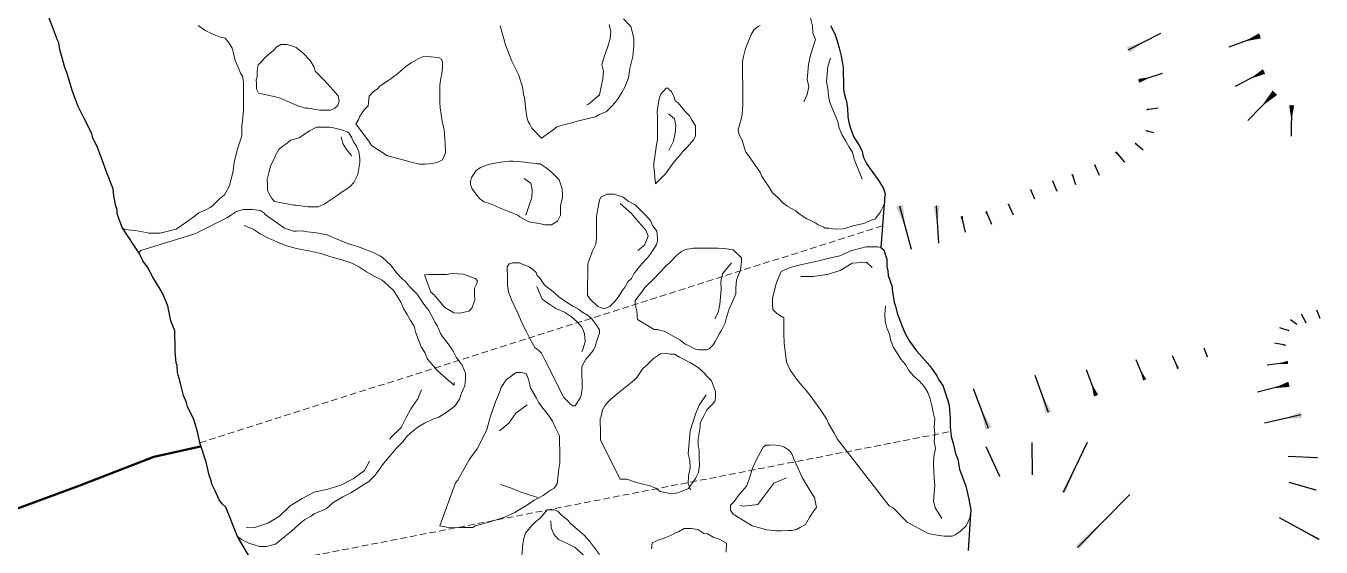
# Model space of a CAD drawing. Header units: millimetres. Extents: x -3113 to 15022, y -19591 to 4665.
# Drawn here: x 1568 to 2820, y -1315 to -812 of the extents above; entities that cross this region are included whole.
import ezdxf

# ---------------------------------------------------------------- set-up
doc = ezdxf.new("R2010")
doc.units = ezdxf.units.MM
doc.header["$XCLIPFRAME"] = 2
doc.linetypes.add('DASHED', pattern=[19.05, 12.7, -6.35])
doc.linetypes.add('HIDDEN', pattern=[9.525, 6.35, -3.175])
for name, color, linetype, lineweight in [('0A-cutline', 7, 'Continuous', 50), ('0A-detail', 7, 'Continuous', 18), ('0A-detail-below_in', 7, 'DASHED', 13), ('0A-detail-detail', 7, 'Continuous', 13), ('0A-hatchures', 4, 'Continuous', 25), ('0T-walltop', 7, 'Continuous', 30)]:
    doc.layers.add(name, color=color, linetype=linetype, lineweight=lineweight)
picture_1 = doc.add_image_def('image1.tif', size_in_pixel=(6668, 8809))

# ---------------------------------------------------------------- blocks, each defined once
blk = doc.blocks.new('T5')
blk.add_line((0, -0.002), (1, -0.002))
at = {"linetype": 'Continuous'}
blk.add_solid([(0, -0.031), (0, 0.03), (0.638, -0.001)], dxfattribs=at)
blk = doc.blocks.new('T0')
blk.add_line((0, 0), (0, 1))
at = {"linetype": 'Continuous'}
blk.add_solid([(0.081, 0), (-0.082, 0), (0, 0.49)], dxfattribs=at)
blk = doc.blocks.new('t10')
at = {"rotation": 270}
blk.add_blockref('T0', (0, 0), dxfattribs=at)

msp = doc.modelspace()

# ---------------------------------------------------------------- linework, layer by layer
at = {"layer": '0A-cutline'}
msp.add_lwpolyline([(1788.6, -1332.7), (1772.8, -1337.5), (1703.9, -1360.3), (1671, -1372.7), (1639.4, -1382.4), (1576.2, -1407.1), (1541.4, -1422), (1498.4, -1433.2), (1482.6, -1437.1), (1471.7, -1423.3), (1474.1, -1414.4), (1457.7, -1349.9), (1450.6, -1335.3), (1444.7, -1318.9), (1539.2, -1285.2), (1619.9, -1255.8), (1691.3, -1227.9), (1736.6, -1218.1)], dxfattribs=at)
at = {"layer": '0A-detail'}
for points in [[(1734.2, -811.1), (1740.9, -816), (1747.6, -819.3), (1755.9, -822.5), (1760.3, -823.5), (1764.1, -828.3), (1767.1, -833), (1768.1, -836.9), (1770.1, -845.1), (1773, -851.3), (1775, -857.1), (1777, -860), (1778, -865.7), (1778, -873.4), (1778.1, -880.6), (1778.2, -889.7), (1778.2, -892.6), (1777.4, -900.4), (1776.4, -908.6), (1776.5, -913.9), (1776.5, -917.8), (1773.7, -925.5), (1772.7, -929.3), (1769.1, -943.3), (1768.1, -951.5), (1764.5, -966), (1759.7, -974.7), (1754.9, -978.7), (1748.2, -985.4), (1745.8, -986.9), (1741.6, -989.4), (1734.8, -992.3), (1730.5, -995.7), (1723.4, -1001), (1712.8, -1007.9), (1697.4, -1011.9), (1686.3, -1012), (1684, -1011.1), (1673.3, -1009.2), (1663.1, -1008.4), (1660.7, -1006.4), (1655.8, -993.1), (1655.8, -989.2), (1654.8, -985.8), (1652.7, -975.7), (1652.2, -969), (1645.8, -953.6), (1641.8, -942.1), (1636.9, -929.1), (1632, -919.1), (1631.5, -915.7), (1624.2, -901.7), (1618.3, -889.3), (1612.3, -873.9), (1610.4, -867.3), (1607.4, -856.7), (1605.4, -851.8), (1601.4, -837.9), (1600.5, -834.6), (1599.4, -827.9), (1598.4, -825.5), (1593.5, -812.4), (1588, -798.1)], [(2145.4, -804.6), (2152.3, -812.3), (2155.2, -823.3), (2155.2, -830.5), (2154.4, -841.1), (2151.6, -852.7), (2150.2, -861.9), (2147, -870.1), (2143.9, -875.8), (2140.3, -881.7), (2137.4, -885.6), (2133.7, -889.4), (2128.9, -894.3), (2122.2, -897.2), (2118.4, -899.3), (2111.6, -901.2), (2102, -903.2), (2095.3, -905.2), (2087.6, -907.2), (2080.9, -909.2), (2076.6, -912.6), (2074.2, -914.1), (2066.1, -919.9), (2056.8, -910.4), (2054.8, -906.5), (2053.3, -903.8), (2051.9, -899.9), (2050.8, -892.7), (2049.8, -880.6), (2048.8, -877.7), (2047.8, -870), (2046.3, -866.6), (2043.8, -858.4), (2037.4, -845.6), (2031.4, -829.8), (2026.1, -811.4)], [(2345.9, -811.4), (2349.8, -820.1), (2351.8, -825.9), (2353.8, -833), (2355.7, -840.7), (2356.8, -846), (2357.8, -851.8), (2357.8, -855.6), (2357.8, -858.5), (2357.9, -864.3), (2357.9, -869.1), (2357.9, -873), (2359, -878.3), (2360.9, -884.5), (2362, -891.3), (2362.1, -899), (2363.1, -904.8), (2365.1, -911.4), (2368.1, -919.1), (2372.9, -926.4), (2375.9, -932.5), (2376.8, -936.4), (2377.8, -939.3), (2380.3, -944.6), (2383.7, -949.8), (2386.2, -953.1), (2391.5, -960.3), (2396.4, -968.1), (2398.4, -973.7), (2397.5, -978.1), (2397.5, -982.9), (2396.6, -985.4), (2394.7, -989.2), (2393.2, -992.1), (2390.4, -995.5), (2389, -997.9), (2384.2, -999.6), (2379.3, -1001.9), (2376, -1002.8), (2371.6, -1003.9), (2367.3, -1004.9), (2361.2, -1006.6), (2357.3, -1007.8), (2350.5, -1007.9), (2343.8, -1007), (2340.4, -1007.1), (2338.4, -1005.7), (2333.6, -1003.7), (2331.2, -1002.3), (2326.4, -999.5), (2322.5, -998), (2315.2, -993.3), (2311.8, -990.4), (2304.1, -986.2), (2299.2, -982.3), (2294.9, -977.6), (2289.5, -972.8), (2286.6, -968), (2280.7, -959.4), (2278.8, -956.5), (2277.8, -953.6), (2266.1, -936.9), (2263.6, -933.6), (2262.1, -928.8), (2260.2, -922), (2257.2, -916.8), (2256.2, -912), (2257.2, -908.6), (2259, -901.9), (2260, -897), (2260.8, -887.4), (2260.7, -879.7), (2260.6, -869.1), (2260.5, -858.5), (2260.4, -849.8), (2260.4, -846.4), (2261.3, -841.1), (2263.2, -833.4), (2268.9, -819.8), (2271.7, -815), (2275.6, -812), (2277.5, -811.1)], [(2047, -1323.7), (2047.9, -1312.2), (2048.9, -1306.4), (2050.7, -1301.6), (2056.4, -1294.7), (2060.2, -1290.9), (2065, -1287), (2067, -1284.5), (2071.7, -1279.2), (2075.5, -1279.2), (2078.4, -1279.1), (2081.8, -1280.6), (2085.2, -1283.9), (2092, -1289.6), (2093.9, -1292), (2100.8, -1298.2), (2107.5, -1304), (2112.4, -1309.6), (2116.3, -1314.5), (2122.2, -1322.2)], [(2172.3, -1316.8), (2173.1, -1311.1), (2178.9, -1308.4), (2184.7, -1306.6), (2190.8, -1304.1), (2196.2, -1301.2), (2198.5, -1300.3), (2203.9, -1297.3), (2210.6, -1297.3), (2217.3, -1298.1), (2220.2, -1300.1), (2223.1, -1301.9), (2226.5, -1302.4), (2231.9, -1305.7), (2234.8, -1306.6), (2237.7, -1307.6), (2244.9, -1311.4), (2244.5, -1320)]]:
    msp.add_lwpolyline(points, dxfattribs=at)
for points in [[(1811.8, -880.8), (1792.6, -876.7), (1790.5, -872.8), (1790.5, -867.5), (1790.4, -863.6), (1791.4, -860.7), (1791.4, -855), (1792.3, -849.2), (1794.7, -846.8), (1798.4, -842.9), (1802.8, -838.5), (1806.6, -835.6), (1810.4, -831.7), (1814.2, -829.7), (1820, -829.7), (1823.9, -830.6), (1828.8, -832.5), (1835, -837.3), (1842.4, -844.9), (1846.2, -851.6), (1847.3, -855.4), (1856, -864), (1864.7, -873.6), (1869.6, -879.3), (1870.6, -884.1), (1869.2, -888.5), (1865.9, -891.5), (1862, -892.9), (1856.3, -892.9), (1851.4, -893), (1840.8, -891.2), (1838, -891.2), (1835.1, -890.2), (1832.2, -889.3)], [(1899.9, -923.8), (1886.7, -906.2), (1889.1, -902.2), (1890.5, -898.9), (1892.9, -895.5), (1894.8, -892.6), (1898.6, -888.7), (1899.5, -879.5), (1903.3, -875.2), (1907.6, -872.3), (1910, -869.4), (1919.5, -863.5), (1927.2, -857.7), (1934.8, -850.8), (1940.1, -847.4), (1947.4, -843), (1952, -841), (1959.3, -841.4), (1962.7, -841.9), (1966.5, -842.1), (1969.5, -843.7), (1970.5, -846.6), (1970.5, -851.5), (1969.6, -858.2), (1968.7, -862), (1967.8, -868.8), (1967.9, -876), (1967.9, -885.7), (1968, -890.9), (1970, -903.5), (1972.1, -912.1), (1973.1, -924.6), (1973.2, -934.3), (1970.3, -941), (1966.6, -943), (1963.7, -944), (1957.9, -945), (1954, -945.1), (1951.6, -945.1), (1948.2, -945.1), (1940.1, -943.3), (1929.9, -940.5), (1917.3, -937.2), (1901.8, -927.2)], [(2176.3, -964.2), (2174.6, -947), (2174.6, -943.6), (2175.2, -939.9), (2176.5, -931), (2177.3, -926.6), (2178.3, -921.8), (2178.2, -917.9), (2178.2, -913.6), (2178.2, -908.3), (2178.1, -900.6), (2178, -893.9), (2179.8, -881.8), (2181.3, -877.5), (2186.5, -871.7), (2188.9, -871.6), (2189.4, -873.5), (2191.9, -875), (2194.3, -880.3), (2195.2, -884.1), (2198.2, -885.9), (2205.4, -894.6), (2209.4, -898.9), (2210.9, -901.3), (2214.8, -908), (2214.8, -912.8), (2214.8, -918.1), (2213, -921.5), (2207.2, -928.4), (2202.5, -933.1), (2199.6, -937), (2197.2, -939.5), (2192, -945.8), (2185.8, -954.6)], [(1826.7, -984.7), (1807.9, -981.1), (1805.5, -978.2), (1802.7, -973.7), (1801.1, -970.5), (1801.1, -967.6), (1801.1, -965.2), (1801, -959.9), (1801.9, -956), (1802.8, -952.2), (1804.2, -946.9), (1807.5, -940.6), (1809.2, -936.1), (1812.2, -930.9), (1815.1, -928.3), (1819, -926), (1823.8, -922.1), (1831.9, -919.7), (1842, -912.9), (1848.7, -909.4), (1852.6, -909.4), (1857.4, -909.3), (1861.3, -909.3), (1865.1, -910.2), (1869, -911.1), (1872.8, -912.1), (1878.1, -913.9), (1880, -914.9), (1882.9, -919.7), (1884.5, -923.5), (1887.4, -927.9), (1889.4, -933.1), (1890.4, -939.8), (1890.5, -943.7), (1889.5, -949.5), (1888.6, -955.3), (1884.8, -963), (1881, -966.9), (1877.6, -969.4), (1873.3, -971.8), (1868.6, -975.6), (1856.1, -983.9), (1850.3, -986.4), (1840.6, -986.5), (1828.6, -984.7)], [(2043.1, -994.4), (2023.8, -986.8), (2019.9, -984.9), (2015, -983), (2010.2, -981.7), (2006.1, -978.3), (2001.5, -972.5), (1998.6, -968.3), (1997.6, -964.9), (1997.5, -962), (1998.5, -958.2), (2000.4, -955.2), (2003.1, -951.4), (2007, -948.4), (2014.7, -945.4), (2026.3, -943.4), (2035, -942.4), (2038.3, -942.4), (2050.4, -943.2), (2061.9, -945), (2064.8, -945), (2070.6, -948.8), (2076, -953.1), (2080.3, -957.4), (2083.2, -960.3), (2086.2, -968.9), (2086.3, -974.7), (2086.3, -977.6), (2085.4, -981.4), (2084.4, -985.3), (2084.5, -994.5), (2081.7, -1000.2), (2075.9, -1003.7), (2072.1, -1003.7), (2069.6, -1003.7), (2065.3, -1002.8), (2059.5, -1001.9), (2053.8, -1001), (2045, -996.2)], [(2110.7, -1072.2), (2111, -1041.4), (2111.9, -1038.5), (2112.8, -1036.1), (2115.6, -1028.3), (2118.5, -1022.6), (2119.4, -1016.8), (2119.4, -1010), (2119.3, -1005.2), (2119.2, -995.6), (2120.1, -989.9), (2122, -980.1), (2123.4, -977.2), (2129.1, -974.3), (2132.5, -974.2), (2136.3, -974.2), (2145.1, -977), (2149.9, -980.8), (2156.6, -984.6), (2163.5, -991.3), (2168.3, -996.1), (2171.8, -1000.4), (2173.2, -1003.8), (2177.6, -1009.9), (2178.1, -1016.2), (2178.2, -1020), (2177.3, -1022.9), (2175.3, -1025.9), (2173.4, -1028.8), (2171.6, -1031.7), (2168.7, -1035.6), (2163, -1041.4), (2158.2, -1047.2), (2155.3, -1051.1), (2153, -1055.5), (2149.6, -1058.9), (2146.9, -1063.7), (2144, -1067.5), (2141.1, -1072.5), (2136.8, -1078.2), (2132, -1082.7), (2126.8, -1085.1), (2120.4, -1082.8), (2113.2, -1075.6)], [(1772.3, -1305), (1761, -1276.7), (1757.5, -1273.3), (1754.4, -1269.6), (1750.7, -1260.9), (1747.5, -1254.5), (1746.7, -1251.3), (1744.8, -1245.6), (1741.8, -1233.1), (1735.8, -1214.3), (1733.8, -1205.2), (1732.9, -1201.4), (1729.9, -1191.8), (1724, -1179.2), (1723, -1175.5), (1720, -1168.7), (1719.1, -1164.9), (1717, -1157.2), (1716, -1152.4), (1715, -1149), (1714.1, -1146.6), (1714, -1139.8), (1713, -1137), (1711.9, -1126.5), (1711.9, -1120.7), (1711.7, -1108.7), (1711.7, -1106.2), (1707.8, -1096.6), (1704.8, -1082.1), (1699.9, -1069.7), (1697.4, -1065.9), (1690.4, -1054.3), (1685.2, -1044.8), (1680.8, -1038.5), (1678.4, -1033.8), (1677.3, -1030.4), (1678.7, -1028.5), (1732.1, -1012.3), (1736.9, -1009.6), (1741.2, -1007.2), (1748.4, -1003.7), (1752.3, -1001.8), (1761.8, -996.9), (1766.6, -994), (1771.4, -991), (1777.7, -989.1), (1783.9, -989), (1786.8, -989), (1794.5, -989.8), (1797.4, -991.8), (1798.9, -993.7), (1817.8, -1007), (1826.5, -1009.8), (1829.4, -1009.8), (1834.7, -1009.7), (1840, -1010.6), (1848.6, -1011.5), (1858.8, -1013.3), (1867, -1017.1), (1878.6, -1021.8), (1888.3, -1024.7), (1902.7, -1030.3), (1910.5, -1034.1), (1912.8, -1035.6), (1920.3, -1042.7), (1926, -1050.3), (1931.9, -1056.6), (1933.9, -1057.9), (1938.8, -1063.7), (1946, -1070.8), (1952.4, -1080.4), (1957.3, -1086.6), (1963.2, -1098.1), (1965.1, -1101), (1968.5, -1108.7), (1970, -1111.5), (1976.8, -1120.2), (1980.7, -1125.9), (1983.7, -1131.7), (1989.5, -1139.3), (1992.5, -1147), (1992.6, -1152.8), (1992.1, -1159.5), (1988.8, -1166.3), (1986.9, -1172.1), (1982.2, -1178.9), (1978.3, -1181.8), (1974.1, -1185.2), (1966.8, -1189.7), (1961.1, -1191.6), (1952.9, -1195.5), (1946.7, -1199.4), (1940, -1204.3), (1935.3, -1209.1), (1932.4, -1213.1), (1928.5, -1216.9), (1925.7, -1219.8), (1920.9, -1225.7), (1913.3, -1234.4), (1908.6, -1241.2), (1905.2, -1245.6), (1899.1, -1251.9), (1891.3, -1256.7), (1881.7, -1262.6), (1874.1, -1266.6), (1864.5, -1272.4), (1857.8, -1278.2), (1846.2, -1283.1), (1843.5, -1285.2), (1837.2, -1288.6), (1831.9, -1293), (1824.3, -1299.7), (1818, -1305.1), (1809, -1312.4), (1800.3, -1314.5), (1793.6, -1314.5), (1787.3, -1312.6), (1784, -1311.7), (1776.2, -1307.9)], [(2175.1, -1104.9), (2158.9, -1095.4), (2158.6, -1092.5), (2158.6, -1090.6), (2158.1, -1087.2), (2156.6, -1080.9), (2156.6, -1077.1), (2159.4, -1073.2), (2163.7, -1067.9), (2166.1, -1064.5), (2174.2, -1056.3), (2180.4, -1049.9), (2186.1, -1044.1), (2190.9, -1039.7), (2196.6, -1033.4), (2201.5, -1029.5), (2205.2, -1027.5), (2212.9, -1026.5), (2222.6, -1026.4), (2237, -1026.3), (2244.7, -1027.1), (2251.5, -1028.1), (2259.3, -1035.7), (2259.3, -1039.1), (2258.4, -1047.3), (2254.6, -1057.4), (2253.8, -1064.6), (2253.8, -1070.4), (2251, -1077.2), (2247.2, -1085.9), (2244.4, -1095.5), (2243.5, -1098.4), (2239.6, -1106.3), (2238.3, -1108.7), (2233.9, -1116.4), (2232.1, -1119.7), (2228.3, -1123.7), (2225.8, -1124.6), (2218.6, -1124.7), (2214.8, -1123.8), (2207.5, -1120), (2205.1, -1119.1), (2200.2, -1115.2), (2191.6, -1110.5), (2184.8, -1106.7), (2180.9, -1105.8), (2178.4, -1104.8)], [(2402.1, -1275.2), (2351.9, -1210.7), (2348.9, -1205), (2343.6, -1195.8), (2341.6, -1191.1), (2335.7, -1182.4), (2326.9, -1170), (2322.1, -1164.2), (2318.2, -1159.5), (2314.3, -1154.7), (2306.5, -1144.2), (2303, -1136.5), (2300.5, -1118.2), (2300.4, -1108.5), (2300.3, -1099.9), (2300.2, -1093.6), (2296.4, -1091.3), (2293.5, -1089.4), (2289.6, -1085.5), (2289.5, -1080.7), (2289.5, -1074.9), (2290.8, -1069.6), (2293.2, -1059.5), (2297.9, -1048.8), (2306.6, -1045), (2309.9, -1043.9), (2317.6, -1042), (2323.9, -1040.9), (2335.3, -1038.4), (2344, -1035.9), (2354.6, -1033.9), (2365.2, -1028.9), (2379.6, -1025), (2391.1, -1024.9), (2394, -1025.8), (2396.9, -1027.8), (2398.9, -1034.4), (2399.9, -1036.8), (2400, -1041.2), (2400, -1044.1), (2401, -1048.4), (2401.1, -1052.7), (2405, -1063.8), (2405, -1066.2), (2407, -1078.7), (2408, -1081.2), (2410, -1089.2), (2415, -1102.7), (2416.7, -1106.6), (2417.9, -1109.5), (2421.8, -1116.1), (2428.6, -1125.7), (2433.6, -1131.4), (2441.4, -1140.1), (2448.1, -1149.6), (2450.1, -1153.5), (2454, -1159.2), (2455.5, -1164), (2459, -1173.6), (2460, -1178.4), (2461, -1190.9), (2461.1, -1198.7), (2462.2, -1208.3), (2464.2, -1216), (2465.2, -1220.7), (2466.4, -1224.6), (2468.6, -1230.3), (2470.2, -1240), (2476.1, -1256.2), (2479.1, -1268.8), (2481.1, -1279.4), (2480.2, -1287.1), (2476.5, -1294.8), (2471.2, -1299.7), (2465.9, -1303.5), (2463.1, -1304.6), (2458.3, -1304.6), (2455.3, -1304.6), (2448.5, -1303.7), (2439.9, -1301.9), (2419.5, -1291.1), (2406, -1277.2)], [(1959, -1068.8), (1953, -1052), (1956.9, -1051.9), (1968.4, -1051.8), (1974.7, -1051.8), (1979, -1050.7), (1990.6, -1051.6), (2002.7, -1055.9), (2004.2, -1058.3), (2003.2, -1061.1), (2001.4, -1065), (2001.4, -1070.8), (2001.5, -1076.6), (1998.6, -1084.4), (1995.8, -1087.2), (1987.1, -1089.3), (1981.3, -1088.8), (1972.6, -1083.6), (1965.3, -1075), (1961.9, -1071.2)], [(2087.7, -1170.6), (2069.4, -1134.3), (2066.1, -1127.7), (2063.5, -1125.2), (2059.7, -1122.3), (2055.7, -1115.5), (2050.8, -1106), (2048.9, -1102.2), (2045.9, -1095.4), (2043.5, -1089.8), (2037.1, -1076.3), (2034.1, -1068.5), (2033.1, -1062.3), (2033.1, -1056), (2033.1, -1052.2), (2033, -1047.4), (2033, -1044.5), (2034.9, -1041.6), (2038.2, -1040.6), (2044.4, -1040.5), (2048.4, -1042), (2054.2, -1044.4), (2057.5, -1046.7), (2060.9, -1050), (2062, -1052.9), (2064.9, -1055.8), (2068.2, -1061), (2070.2, -1063), (2077, -1068.2), (2082.8, -1073.5), (2090.1, -1078.6), (2096.4, -1082.5), (2101.8, -1085.3), (2105.1, -1087.7), (2110.4, -1091), (2114.6, -1094.5), (2119.2, -1100.6), (2122.1, -1105.3), (2122.2, -1108.2), (2119.3, -1117), (2118, -1121.8), (2116, -1125.2), (2111.8, -1130.5), (2108.9, -1133.5), (2107, -1137.3), (2105.2, -1140.7), (2105.2, -1144), (2105.2, -1147.9), (2105.3, -1156.6), (2105.4, -1162.4), (2104.4, -1168.6), (2103.4, -1171), (2098.7, -1178.8), (2096.3, -1178.8), (2094.4, -1177.4), (2090, -1173)], [(2142.2, -1249.7), (2123.1, -1211.8), (2123.1, -1208.4), (2123, -1202.1), (2122.9, -1194.9), (2122.9, -1191.1), (2123.9, -1188.7), (2125.2, -1182.4), (2127.6, -1178.1), (2131.5, -1173.7), (2133, -1172.3), (2141, -1165.9), (2145.7, -1162), (2155.4, -1154.1), (2158.2, -1151.3), (2163.9, -1142.6), (2167.7, -1139.6), (2174.4, -1132.9), (2181, -1128.4), (2185.9, -1127.9), (2190.3, -1128.8), (2194.7, -1128.8), (2199.5, -1131.6), (2203.3, -1133.5), (2210.1, -1137.3), (2217.4, -1141.6), (2224.1, -1147.3), (2225.6, -1149.7), (2230.5, -1154.5), (2234.4, -1165), (2234.4, -1170.8), (2233.6, -1174.6), (2229.7, -1178.6), (2225.9, -1182.4), (2223.1, -1188.2), (2219.3, -1195.1), (2219.3, -1198.9), (2217.5, -1210.5), (2217.6, -1217.2), (2218.6, -1221.1), (2218.6, -1227.8), (2218.7, -1236.5), (2217.8, -1243.2), (2214.9, -1249), (2208.3, -1258.7), (2197.8, -1262.7), (2191, -1263.7), (2187.2, -1262.8), (2180.9, -1261.4), (2176.5, -1258.1), (2170.2, -1255.7), (2164, -1254.3), (2155.6, -1252.1), (2151.4, -1250.6), (2148.9, -1249.6)], [(1967.7, -1294.6), (1982.9, -1253), (1985.1, -1250.6), (1987.6, -1246.3), (1991.3, -1239.5), (1996.1, -1230.8), (1997.5, -1228.9), (2003.8, -1220.1), (2008.5, -1211.4), (2013.2, -1201.7), (2016.9, -1188.7), (2021.7, -1174.7), (2025.4, -1165.9), (2027.2, -1161.1), (2032, -1153.5), (2041.6, -1146.6), (2046.4, -1146.5), (2051.2, -1147.5), (2053.2, -1152.3), (2054.2, -1155.6), (2055.6, -1161.3), (2057.7, -1165.2), (2061.1, -1171.4), (2063.1, -1175.3), (2066.4, -1179.6), (2072.8, -1187.7), (2076.7, -1193.5), (2079.7, -1200.1), (2083.6, -1207.8), (2083.6, -1214.6), (2083.7, -1221.4), (2083.7, -1228.1), (2083.8, -1233.8), (2082.8, -1239.6), (2082, -1248.3), (2081.1, -1254.1), (2078.2, -1258.4), (2075.3, -1259.9), (2072.5, -1261.9), (2067.7, -1265.3), (2059.1, -1269.7), (2053.4, -1273.6), (2047.1, -1277.5), (2040.4, -1281.9), (2030.4, -1286.4), (2021.7, -1289.3), (2014, -1291.3), (2007.2, -1293.3), (2001.9, -1294.8), (1999.6, -1296.3), (1993.9, -1296.3), (1990, -1296.3), (1977.5, -1296.5)], [(2269.8, -1294.8), (2251.4, -1283.4), (2248.9, -1279.5), (2248.9, -1274.7), (2252.7, -1270.9), (2254.6, -1268), (2257.5, -1264), (2264.1, -1256.3), (2266.9, -1249.5), (2269.8, -1239.8), (2270.7, -1237.5), (2273.6, -1231.2), (2280.2, -1218.6), (2283, -1216.6), (2286.9, -1216.6), (2290.7, -1216.5), (2295.6, -1217), (2300.4, -1218.4), (2303.3, -1220.3), (2305.7, -1221.7), (2308.2, -1225.1), (2310.2, -1230.8), (2314, -1238.5), (2318, -1248.1), (2326.9, -1262.5), (2330.1, -1267.3), (2331.8, -1276.9), (2329.4, -1280.3), (2325.1, -1286.5), (2321.3, -1293.3), (2316.6, -1295.8), (2312.7, -1298.2), (2307.9, -1299.3), (2305, -1299.3), (2297.3, -1299.4), (2293.4, -1299.4), (2283.8, -1298.5)]]:
    msp.add_lwpolyline(points, close=True, dxfattribs=at)
at = {"layer": '0A-detail-below_in', "linetype": 'HIDDEN'}
msp.add_line((1789.4, -1334.3), (2461.6, -1203.5), dxfattribs=at)
msp.add_lwpolyline([(1735.8, -1214.3), (2395.7, -1004.7)], dxfattribs=at)
at = {"layer": '0A-detail-detail'}
for points in [[(2310.9, -789.9), (2320.6, -793.2), (2325.1, -798.5), (2326.5, -805), (2328, -811.6), (2328.5, -818.5), (2330.9, -824.6), (2328.3, -832.8), (2325.7, -841), (2324.1, -848.8), (2323.5, -856.2), (2322.9, -863.5), (2324.4, -870.1), (2322.8, -877.9), (2319.8, -885)], [(2131.5, -810.3), (2133, -816.9), (2132.4, -824.2), (2129.8, -832.4), (2127.1, -840.6), (2124.5, -848.8), (2126, -855.4), (2125.4, -862.7), (2123.8, -870.5), (2122.2, -878.3), (2111.6, -887.3), (2109.6, -888.2)], [(2345.3, -842.6), (2342.7, -850.8), (2342.1, -858.1), (2341.5, -865.5), (2343, -872), (2343.4, -879), (2344.9, -885.5), (2352.4, -903.9), (2353.8, -910.5), (2356.3, -916.6), (2359.8, -922.3), (2363.3, -928), (2366.8, -933.7), (2368.3, -940.3), (2376.1, -959.7)], [(2188.9, -896.4), (2194.5, -901.3), (2195.9, -907.8), (2195.4, -915.2), (2193.8, -923), (2189.1, -932)], [(1872.5, -918.8), (1874, -925.3), (1877.5, -931.1), (1882, -936.4), (1882.4, -937.4)], [(2049.2, -959), (2055.7, -963.5), (2057.2, -970), (2056.6, -977.4), (2054, -985.6), (2051.4, -993.8), (2050.3, -994.2)], [(2142.1, -983.1), (2147.6, -988), (2153.2, -992.9), (2157.7, -998.2), (2162.2, -1003.5), (2166.8, -1008.8), (2169.2, -1014.9), (2165.6, -1023.5), (2159.3, -1028.5)], [(1778.8, -1004.3), (1787.4, -1007.9), (1794, -1012.4), (1801.6, -1016.5), (1810.2, -1020.1), (1818.8, -1023.8), (1829.4, -1026.6), (1841.1, -1029), (1852.8, -1031.4), (1862.4, -1034.6), (1873, -1037.5), (1882.7, -1040.7), (1890.2, -1044.7), (1896.8, -1049.2), (1904.4, -1053.3), (1912, -1057.3), (1917.5, -1062.2), (1923.1, -1067.1), (1926.6, -1072.8), (1930.1, -1078.5), (1932.6, -1084.7), (1936.1, -1090.4), (1939.6, -1096.1), (1943.1, -1101.8), (1944.5, -1108.3), (1949.9, -1121.6), (1953.4, -1127.3), (1955.9, -1133.5), (1960.4, -1138.8), (1964.9, -1144.1), (1970.5, -1148.9), (1976, -1153.8), (1981.6, -1158.7), (1981.8, -1156.3)], [(2249.7, -1040.6), (2241, -1051.3), (2239.4, -1059), (2239.8, -1066), (2238.6, -1080.7), (2237, -1088.5), (2233.6, -1094.7)], [(2385.7, -1044.9), (2380.2, -1040), (2366.3, -1040.9), (2354.9, -1047.9), (2342.2, -1051.9), (2328.7, -1053.8), (2316.8, -1053.8)], [(2061.7, -1063.3), (2066.7, -1075.5), (2073.2, -1080), (2079.8, -1084.5), (2088.4, -1088.1), (2095, -1092.6), (2100.5, -1097.5), (2105, -1102.8), (2107.5, -1108.9), (2108.4, -1116.9), (2105.7, -1125.1), (2105.1, -1126.5)], [(2398.6, -1082.5), (2398, -1089.9), (2398.4, -1096.8), (2399.9, -1103.4), (2402.4, -1109.5), (2403.8, -1116), (2406.3, -1122.2), (2409.8, -1127.9), (2413.3, -1133.6), (2417.8, -1138.9), (2421.3, -1144.6), (2425.9, -1149.9), (2431.4, -1154.8), (2435.9, -1160.1), (2439.4, -1165.8), (2441.9, -1171.9), (2443.4, -1178.5), (2444.8, -1185), (2446.3, -1191.6), (2445.7, -1198.9), (2446.2, -1205.9), (2445.6, -1213.2), (2447, -1219.8), (2445.4, -1227.6), (2444.9, -1234.9), (2445.3, -1241.9), (2445.7, -1248.8), (2446.2, -1255.8), (2445.6, -1263.2), (2445, -1270.5), (2446.5, -1277.1), (2450, -1282.8), (2453.1, -1287.5)], [(1950.1, -1163.1), (1946.4, -1171.8), (1939.7, -1181.6), (1935.1, -1190.6), (1930.4, -1199.6), (1920.2, -1209.7), (1919.6, -1211.1)], [(2225.3, -1168.1), (2218.6, -1178), (2215, -1186.6), (2212.4, -1194.8), (2209.8, -1203), (2209.2, -1210.3), (2208, -1225.1), (2209.5, -1231.6), (2209.9, -1238.6), (2208.3, -1246.3), (2207.7, -1253.7), (2210.2, -1259.8)], [(2052.2, -1177.7), (2041.2, -1185.7), (2034.5, -1195.5), (2025.5, -1202.7)], [(1899.7, -1232.3), (1895, -1241.3), (1884, -1249.3), (1872.2, -1255.3), (1859.5, -1259.3), (1846.5, -1262.2), (1834.6, -1268.2), (1823.2, -1275.2), (1813, -1285.2), (1801.6, -1292.2), (1788.9, -1296.2), (1780.6, -1296)], [(2303, -1248.4), (2290.8, -1253.4), (2283, -1263.6), (2275.3, -1273.9), (2261.8, -1275.8), (2257.9, -1275)], [(2026.4, -1254.7), (2036, -1257.9), (2044.6, -1261.6), (2054.2, -1264.8), (2062.4, -1267.4)], [(2075, -1289.7), (2075.4, -1296.6), (2077.9, -1302.7), (2082.4, -1308), (2091, -1311.7), (2098.6, -1315.7), (2109.7, -1325.5), (2113.2, -1331.2), (2118.8, -1336.1), (2123.3, -1341.4), (2130.3, -1352.8), (2135.2, -1365.1), (2138.7, -1370.8), (2140.2, -1377.4)]]:
    msp.add_lwpolyline(points, dxfattribs=at)
at = {"layer": '0T-walltop'}
for points in [[(1806.6, -1363.5), (1772.3, -1305), (1761, -1276.7), (1757.5, -1273.3), (1754.4, -1269.6), (1750.7, -1260.9), (1747.5, -1254.5), (1746.7, -1251.3), (1744.8, -1245.6), (1741.8, -1233.1), (1735.8, -1214.3), (1733.8, -1205.2), (1732.9, -1201.4), (1729.9, -1191.8), (1724, -1179.2), (1723, -1175.5), (1720, -1168.7), (1719.1, -1164.9), (1717, -1157.2), (1716, -1152.4), (1715, -1149), (1714.1, -1146.6), (1714, -1139.8), (1713, -1137), (1711.9, -1126.5), (1711.9, -1120.7), (1711.7, -1108.7), (1711.7, -1106.2), (1707.8, -1096.6), (1704.8, -1082.1), (1699.9, -1069.7), (1697.4, -1065.9), (1690.4, -1054.3), (1685.2, -1044.8), (1680.8, -1038.5), (1678.4, -1033.8), (1677.9, -1032.1), (1660.7, -1006.4), (1655.8, -993.1), (1655.8, -989.2), (1654.8, -985.8), (1652.7, -975.7), (1652.2, -969), (1645.8, -953.6), (1641.8, -942.1), (1636.9, -929.1), (1632, -919.1), (1631.5, -915.7), (1624.2, -901.7), (1618.3, -889.3), (1612.3, -873.9), (1610.4, -867.3), (1607.4, -856.7), (1605.4, -851.8), (1601.4, -837.9), (1600.5, -834.6), (1599.4, -827.9), (1598.4, -825.5), (1593.5, -812.4), (1588, -798.1)], [(2345.9, -811.4), (2349.8, -820.1), (2351.8, -825.9), (2353.8, -833), (2355.7, -840.7), (2356.8, -846), (2357.8, -851.8), (2357.8, -855.6), (2357.8, -858.5), (2357.9, -864.3), (2357.9, -869.1), (2357.9, -873), (2359, -878.3), (2360.9, -884.5), (2362, -891.3), (2362.1, -899), (2363.1, -904.8), (2365.1, -911.4), (2368.1, -919.1), (2372.9, -926.4), (2375.9, -932.5), (2376.8, -936.4), (2377.8, -939.3), (2380.3, -944.6), (2383.7, -949.8), (2386.2, -953.1), (2391.5, -960.3), (2396.4, -968.1), (2398.4, -973.7), (2397.5, -978.1), (2397.5, -982.9), (2397.3, -983.6), (2394, -1025.8), (2396.9, -1027.8), (2398.9, -1034.4), (2399.9, -1036.8), (2400, -1041.2), (2400, -1044.1), (2401, -1048.4), (2401.1, -1052.7), (2405, -1063.8), (2405, -1066.2), (2407, -1078.7), (2408, -1081.2), (2410, -1089.2), (2415, -1102.7), (2416.7, -1106.6), (2417.9, -1109.5), (2421.8, -1116.1), (2428.6, -1125.7), (2433.6, -1131.4), (2441.4, -1140.1), (2448.1, -1149.6), (2450.1, -1153.5), (2454, -1159.2), (2455.5, -1164), (2459, -1173.6), (2460, -1178.4), (2461, -1190.9), (2461.1, -1198.7), (2462.2, -1208.3), (2464.2, -1216), (2465.2, -1220.7), (2466.4, -1224.6), (2468.6, -1230.3), (2470.2, -1240), (2476.1, -1256.2), (2479.1, -1268.8), (2481.1, -1279.4), (2480.7, -1283.3), (2478.6, -1318.4)]]:
    msp.add_lwpolyline(points, dxfattribs=at)

# ---------------------------------------------------------------- block references
at = {"layer": '0A-hatchures', "lineweight": 18}
for name, p, xscale, yscale, zscale, rotation in [('t10', (2633.3, -834.7), 35.33859773036625, 35.33859773036625, 35.33859773036625, 27.07475415843073), ('t10', (2760.5, -821.2), 31.88194485305487, 31.88194485305487, 31.88194485305487, 199.9487267973167), ('t10', (2643.6, -864.7), 24.06500827822702, 24.06500827822702, 24.06500827822702, 18.09904886629192), ('t10', (2764.4, -855.7), 31.22594469107268, 31.22594469107268, 31.22594469107268, 207.429584302464), ('t10', (2775, -876.1), 37.67439072166523, 37.67439072166523, 37.67439072166523, 225.7678498765204), ('t10', (2791.2, -888.2), 30.05897226693043, 30.05897226693043, 30.05897226693043, 269.0460322148371), ('t10', (2651.1, -892.5), 11.06568916507309, 11.06568916507309, 11.06568916507309, 8.688796631746412), ('t10', (2650.4, -912.6), 7.452533216314113, 7.452533216314113, 7.452533216314113, 344.0016098687921), ('t10', (2639.9, -924.9), 9.979519670749973, 9.979519670749973, 9.979519670749973, 320.6570449821526), ('t10', (2621.2, -933.4), 12.88741002145557, 12.88741002145557, 12.88741002145557, 310.335734877983), ('t10', (2600.7, -945.6), 11.15174639126922, 11.15174639126922, 11.15174639126922, 293.2072019511466), ('t10', (2560.1, -961.2), 10.80364000733428, 10.80364000733428, 10.80364000733428, 293.2651289130719), ('t10', (2578.9, -954.9), 10.45547043361217, 10.45547043361217, 10.45547043361217, 289.5096025225267), ('t10', (2538.7, -969.5), 10.10738707319607, 10.10738707319607, 10.10738707319607, 293.3924092290716), ('t10', (2412.2, -985.5), 43.12001756968849, 43.12001756968849, 43.12001756968849, 284.9271628951286), ('t10', (2447.7, -985.4), 36.23924111617709, 36.23924111617709, 36.23924111617709, 273.5123085824084), ('t10', (2517.3, -983.6), 11.51574112487298, 11.51574112487298, 11.51574112487298, 294.8849716032287), ('t10', (2472.2, -995.6), 15.51880581554577, 15.51880581554577, 15.51880581554577, 282.3823015055035), ('t10', (2495.8, -990.9), 13.24080910358893, 13.24080910358893, 13.24080910358893, 292.9250737907002), ('t10', (2818.7, -1094.3), 8.700990837736754, 8.700990837736754, 8.700990837736754, 111.4181296634825), ('t10', (2796.1, -1100), 7.519598068098179, 7.519598068098179, 7.519598068098179, 143.6834302143194), ('t10', (2805.2, -1098.5), 9.423852283262672, 9.423852283262672, 9.423852283262672, 117.5312716589866), ('t10', (2788.8, -1106.1), 9.510356756159194, 9.510356756159194, 9.510356756159194, 162.1175571399097), ('t10', (2709.9, -1131.5), 9.08060267154201, 9.08060267154201, 9.08060267154201, 111.4181296634658), ('t10', (2785.2, -1120.1), 10.6744506187753, 10.6744506187753, 10.6744506187753, 169.2120809608632), ('t10', (2649.1, -1153.6), 21.00649069139351, 21.00649069139351, 21.00649069139351, 112.9656016718281), ('t10', (2681.4, -1142.7), 13.63271204185426, 13.63271204185426, 13.63271204185426, 113.8030103655713), ('t10', (2787.4, -1136.8), 19.95983739869799, 19.95983739869799, 19.95983739869799, 187.8425419711627), ('t10', (2556.1, -1185.2), 38.04179185818663, 38.04179185818663, 38.04179185818663, 109.7089969317837), ('t10', (2602.1, -1168.9), 26.68018271605554, 26.68018271605554, 26.68018271605554, 110.1997926568454), ('t10', (2498.1, -1200.6), 40.86650350909001, 40.86650350909001, 40.86650350909001, 110.6226892285155), ('t10', (2788.5, -1157.9), 31.36852564798604, 31.36852564798604, 31.36852564798604, 194.0628281563851), ('t10', (2800.4, -1187.5), 36.35472330024272, 36.35472330024272, 36.35472330024272, 192.386983217444), ('T5', (2540.5, -1245.5), 31.32437943713699, 31.32437943713699, 31.32437943713699, 90.51859600747608), ('T5', (2570.7, -1262.2), 53.71462067855399, 53.71462067855399, 53.71462067855399, 64.56962505229482), ('T5', (2509.2, -1247), 31.51847495494999, 31.51847495494999, 31.51847495494999, 114.9384327978864), ('T5', (2816.3, -1229.1), 28.47979981427101, 28.47979981427101, 28.47979981427101, 177.222033478266), ('T5', (2584.2, -1315.5), 71.99685061145499, 71.99685061145499, 71.99685061145499, 45.50667414861257), ('T5', (2815, -1260.2), 27.24694519601799, 27.24694519601799, 27.24694519601799, 164.2288529869862), ('T5', (2817.9, -1308), 43.827103345495, 43.827103345495, 43.827103345495, 151.5718055873051)]:
    msp.add_blockref(name, p, dxfattribs=dict(at, xscale=xscale, yscale=yscale, zscale=zscale, rotation=rotation))

# ---------------------------------------------------------------- pictures from other files: only their frames are drawn
image = msp.add_image(picture_1, insert=(4548.8, 3178.5), size_in_units=(6667, 8807.6), rotation=-180)
image.set_boundary_path([(2179.18, 8808.5), (-0.5, 3859.02), (791.07, 3508.7), (-0.5, 1607.6), (-0.5, 1607.6), (3674.99, -0.5), (6667.5, 6386.38), (6667.5, 7108.85), (2641.04, 8808.5), (2179.18, 8808.5)])

doc.saveas('drawing.dxf')
